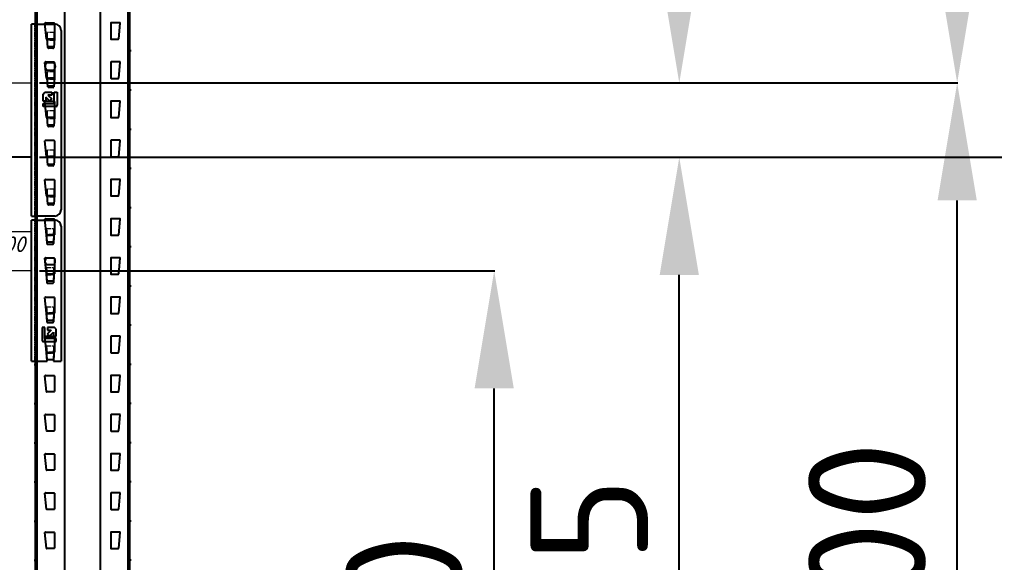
# Model space of a CAD drawing. Header units: millimetres. Extents: x 2140 to 223837, y 2113 to 170313.
# Drawn here: x 214580 to 215824, y 113092 to 113785 of the extents above; entities that cross this region are included whole.
import ezdxf

# ---------------------------------------------------------------- set-up
doc = ezdxf.new("R2010")
doc.units = ezdxf.units.MM
doc.linetypes.add('PHANTOM', pattern=[12.7, 6.35, -1.27, 1.27, -1.27, 1.27, -1.27])
doc.layers.add('0_ANNOT_Dimensions', color=7, linetype='Continuous')
doc.layers.add('2.Стойка', color=7, linetype='Continuous')
doc.layers.add('1.Балка', color=5, linetype='Continuous', lineweight=0)
doc.styles.get("Standard").update_dxf_attribs({"font": 'isocpeur.ttf'})
doc.styles.add('Курсив', font='isocpeui.ttf')
doc.dimstyles.new('150', dxfattribs={"dimtxt": 150, "dimasz": 150, "dimexe": 1, "dimexo": 10, "dimgap": 40, "dimtad": 1, "dimdec": 0, "dimzin": 0, "dimdsep": 46, "dimtxsty": 'Standard', "dimcen": 0.09, "dimadec": 0, "dimazin": 0, "dimtfac": 1, "dimtdec": 0, "dimtofl": 0, "dimtmove": 0, "dimatfit": 3, "dimfxl": 1, "dimtolj": 1, "dimtzin": 0, "dimarcsym": 0})
doc.dimstyles.new('150 (цвет)', dxfattribs={"dimtxt": 150, "dimasz": 150, "dimexe": 1, "dimexo": 10, "dimgap": -20, "dimtad": 1, "dimdec": 0, "dimzin": 0, "dimdsep": 46, "dimtxsty": 'Standard', "dimcen": 0.09, "dimadec": 0, "dimazin": 0, "dimtfac": 1, "dimtdec": 0, "dimtofl": 0, "dimtmove": 0, "dimatfit": 3, "dimfxl": 1, "dimtfill": 2, "dimtfillclr": 2, "dimtolj": 1, "dimtzin": 0, "dimarcsym": 0})
doc.dimstyles.new('Рзм блок', dxfattribs={"dimtxt": 40, "dimasz": 80, "dimexe": 0.18, "dimexo": 0, "dimgap": 5, "dimtad": 1, "dimtoh": 1, "dimdec": 0, "dimzin": 0, "dimdsep": 46, "dimtxsty": 'Курсив', "dimblk": 'NONE', "dimcen": 0.09, "dimse1": 1, "dimse2": 1, "dimsd1": 1, "dimsd2": 1, "dimadec": 0, "dimazin": 0, "dimtfac": 1, "dimtdec": 0, "dimtofl": 0, "dimtmove": 0, "dimatfit": 2, "dimldrblk": 'NONE', "dimfxl": 0.18, "dimtolj": 1, "dimtzin": 0, "dimarcsym": 0})

# ---------------------------------------------------------------- blocks, each defined once
blk = doc.blocks.new('*U494')
at = {"layer": '2.Стойка', "color": 0, "linetype": 'ByBlock'}
for p, q in [((-120, 0), (-120, 12200)), ((-118, 0), (-118, 12200)), ((-82.7, 0), (-82.7, 12200)), ((-37.3, 0), (-37.3, 12200)), ((-2, 0), (-2, 12200)), ((0, 0), (0, 12200)), ((-106.1, 4030.5), (-108, 4050.5)), ((-107.5, 4051), (-96.5, 4051)), ((-96, 4050.5), (-96, 4030.5)), ((-24, 4050.5), (-24, 4030.5)), ((-12.5, 4051), (-23.5, 4051)), ((-13.9, 4030.5), (-12, 4050.5)), ((-96.5, 4030), (-105.6, 4030)), ((-23.5, 4030), (-14.4, 4030)), ((-120, 4020.5), (-118, 4020.5)), ((0, 4020.5), (-2, 4020.5)), ((-122, 4015), (-118, 4015)), ((-120, 4009.5), (-118, 4009.5)), ((2, 4015), (-2, 4015)), ((0, 4009.5), (-2, 4009.5)), ((-106.1, 3980.5), (-108, 4000.5)), ((-107.5, 4001), (-96.5, 4001)), ((-96, 4000.5), (-96, 3980.5)), ((-24, 4000.5), (-24, 3980.5)), ((-12.5, 4001), (-23.5, 4001)), ((-13.9, 3980.5), (-12, 4000.5)), ((-96.5, 3980), (-105.6, 3980)), ((-23.5, 3980), (-14.4, 3980)), ((-120, 3970.5), (-118, 3970.5)), ((0, 3970.5), (-2, 3970.5)), ((-122, 3965), (-118, 3965)), ((-120, 3959.5), (-118, 3959.5)), ((2, 3965), (-2, 3965)), ((0, 3959.5), (-2, 3959.5)), ((-106.1, 3930.5), (-108, 3950.5)), ((-107.5, 3951), (-96.5, 3951)), ((-96, 3950.5), (-96, 3930.5)), ((-24, 3950.5), (-24, 3930.5)), ((-12.5, 3951), (-23.5, 3951)), ((-13.9, 3930.5), (-12, 3950.5)), ((-96.5, 3930), (-105.6, 3930)), ((-23.5, 3930), (-14.4, 3930)), ((-120, 3920.5), (-118, 3920.5)), ((0, 3920.5), (-2, 3920.5)), ((-122, 3915), (-118, 3915)), ((-120, 3909.5), (-118, 3909.5)), ((2, 3915), (-2, 3915)), ((0, 3909.5), (-2, 3909.5)), ((-106.1, 3880.5), (-108, 3900.5)), ((-107.5, 3901), (-96.5, 3901)), ((-96, 3900.5), (-96, 3880.5)), ((-24, 3900.5), (-24, 3880.5)), ((-12.5, 3901), (-23.5, 3901)), ((-13.9, 3880.5), (-12, 3900.5)), ((-96.5, 3880), (-105.6, 3880)), ((-23.5, 3880), (-14.4, 3880)), ((-120, 3870.5), (-118, 3870.5)), ((0, 3870.5), (-2, 3870.5)), ((-122, 3865), (-118, 3865)), ((-120, 3859.5), (-118, 3859.5)), ((2, 3865), (-2, 3865)), ((0, 3859.5), (-2, 3859.5)), ((-106.1, 3830.5), (-108, 3850.5)), ((-107.5, 3851), (-96.5, 3851)), ((-96, 3850.5), (-96, 3830.5)), ((-24, 3850.5), (-24, 3830.5)), ((-12.5, 3851), (-23.5, 3851)), ((-13.9, 3830.5), (-12, 3850.5)), ((-96.5, 3830), (-105.6, 3830)), ((-23.5, 3830), (-14.4, 3830)), ((-120, 3820.5), (-118, 3820.5)), ((0, 3820.5), (-2, 3820.5)), ((-122, 3815), (-118, 3815)), ((-120, 3809.5), (-118, 3809.5)), ((2, 3815), (-2, 3815)), ((0, 3809.5), (-2, 3809.5)), ((-106.1, 3780.5), (-108, 3800.5)), ((-107.5, 3801), (-96.5, 3801)), ((-96, 3800.5), (-96, 3780.5)), ((-24, 3800.5), (-24, 3780.5)), ((-12.5, 3801), (-23.5, 3801)), ((-13.9, 3780.5), (-12, 3800.5)), ((-96.5, 3780), (-105.6, 3780)), ((-23.5, 3780), (-14.4, 3780)), ((-120, 3770.5), (-118, 3770.5)), ((0, 3770.5), (-2, 3770.5)), ((-122, 3765), (-118, 3765)), ((-120, 3759.5), (-118, 3759.5)), ((2, 3765), (-2, 3765)), ((0, 3759.5), (-2, 3759.5)), ((-106.1, 3730.5), (-108, 3750.5)), ((-107.5, 3751), (-96.5, 3751)), ((-96, 3750.5), (-96, 3730.5)), ((-24, 3750.5), (-24, 3730.5)), ((-12.5, 3751), (-23.5, 3751)), ((-13.9, 3730.5), (-12, 3750.5)), ((-96.5, 3730), (-105.6, 3730)), ((-23.5, 3730), (-14.4, 3730)), ((-120, 3720.5), (-118, 3720.5)), ((0, 3720.5), (-2, 3720.5)), ((-122, 3715), (-118, 3715)), ((-120, 3709.5), (-118, 3709.5)), ((2, 3715), (-2, 3715)), ((0, 3709.5), (-2, 3709.5)), ((-106.1, 3680.5), (-108, 3700.5)), ((-107.5, 3701), (-96.5, 3701)), ((-96, 3700.5), (-96, 3680.5)), ((-24, 3700.5), (-24, 3680.5)), ((-12.5, 3701), (-23.5, 3701)), ((-13.9, 3680.5), (-12, 3700.5)), ((-120, 3670.5), (-118, 3670.5)), ((-96.5, 3680), (-105.6, 3680)), ((-23.5, 3680), (-14.4, 3680)), ((0, 3670.5), (-2, 3670.5)), ((-122, 3665), (-118, 3665)), ((-120, 3659.5), (-118, 3659.5)), ((2, 3665), (-2, 3665)), ((0, 3659.5), (-2, 3659.5)), ((-106.1, 3630.5), (-108, 3650.5)), ((-107.5, 3651), (-96.5, 3651)), ((-96, 3650.5), (-96, 3630.5)), ((-24, 3650.5), (-24, 3630.5)), ((-12.5, 3651), (-23.5, 3651)), ((-13.9, 3630.5), (-12, 3650.5)), ((-120, 3620.5), (-118, 3620.5)), ((-96.5, 3630), (-105.6, 3630)), ((-23.5, 3630), (-14.4, 3630)), ((0, 3620.5), (-2, 3620.5)), ((-122, 3615), (-118, 3615)), ((-120, 3609.5), (-118, 3609.5)), ((2, 3615), (-2, 3615)), ((0, 3609.5), (-2, 3609.5)), ((-106.1, 3580.5), (-108, 3600.5)), ((-107.5, 3601), (-96.5, 3601)), ((-96, 3600.5), (-96, 3580.5)), ((-24, 3600.5), (-24, 3580.5)), ((-12.5, 3601), (-23.5, 3601)), ((-13.9, 3580.5), (-12, 3600.5)), ((-120, 3570.5), (-118, 3570.5)), ((-96.5, 3580), (-105.6, 3580)), ((-23.5, 3580), (-14.4, 3580)), ((0, 3570.5), (-2, 3570.5)), ((-122, 3565), (-118, 3565)), ((-120, 3559.5), (-118, 3559.5)), ((2, 3565), (-2, 3565)), ((0, 3559.5), (-2, 3559.5)), ((-106.1, 3530.5), (-108, 3550.5)), ((-107.5, 3551), (-96.5, 3551)), ((-96, 3550.5), (-96, 3530.5)), ((-24, 3550.5), (-24, 3530.5)), ((-12.5, 3551), (-23.5, 3551)), ((-13.9, 3530.5), (-12, 3550.5)), ((-120, 3520.5), (-118, 3520.5)), ((-96.5, 3530), (-105.6, 3530)), ((-23.5, 3530), (-14.4, 3530)), ((0, 3520.5), (-2, 3520.5)), ((-122, 3515), (-118, 3515)), ((-120, 3509.5), (-118, 3509.5)), ((2, 3515), (-2, 3515)), ((0, 3509.5), (-2, 3509.5)), ((-106.1, 3480.5), (-108, 3500.5)), ((-107.5, 3501), (-96.5, 3501)), ((-96, 3500.5), (-96, 3480.5)), ((-24, 3500.5), (-24, 3480.5)), ((-12.5, 3501), (-23.5, 3501)), ((-13.9, 3480.5), (-12, 3500.5)), ((-120, 3470.5), (-118, 3470.5)), ((-96.5, 3480), (-105.6, 3480)), ((-23.5, 3480), (-14.4, 3480)), ((0, 3470.5), (-2, 3470.5)), ((-122, 3465), (-118, 3465)), ((-120, 3459.5), (-118, 3459.5)), ((2, 3465), (-2, 3465)), ((0, 3459.5), (-2, 3459.5)), ((-106.1, 3430.5), (-108, 3450.5)), ((-107.5, 3451), (-96.5, 3451)), ((-96, 3450.5), (-96, 3430.5)), ((-24, 3450.5), (-24, 3430.5)), ((-12.5, 3451), (-23.5, 3451)), ((-13.9, 3430.5), (-12, 3450.5)), ((-120, 3420.5), (-118, 3420.5)), ((-96.5, 3430), (-105.6, 3430)), ((-23.5, 3430), (-14.4, 3430)), ((0, 3420.5), (-2, 3420.5)), ((-122, 3415), (-118, 3415)), ((-120, 3409.5), (-118, 3409.5)), ((2, 3415), (-2, 3415)), ((0, 3409.5), (-2, 3409.5)), ((-106.1, 3380.5), (-108, 3400.5)), ((-107.5, 3401), (-96.5, 3401)), ((-96, 3400.5), (-96, 3380.5)), ((-24, 3400.5), (-24, 3380.5)), ((-12.5, 3401), (-23.5, 3401)), ((-13.9, 3380.5), (-12, 3400.5)), ((-120, 3370.5), (-118, 3370.5)), ((-96.5, 3380), (-105.6, 3380)), ((-23.5, 3380), (-14.4, 3380)), ((0, 3370.5), (-2, 3370.5)), ((-122, 3365), (-118, 3365)), ((2, 3365), (-2, 3365))]:
    blk.add_line(p, q, dxfattribs=at)
for centre, start, end in [((-107.5, 4050.5), 90, 185.4403), ((-96.5, 4050.5), 0, 90), ((-23.5, 4050.5), 90, 180), ((-12.5, 4050.5), 354.5597, 90), ((-105.6, 4030.5), 185.4403, 270), ((-96.5, 4030.5), 270, 0), ((-23.5, 4030.5), 180, 270), ((-14.4, 4030.5), 270, 354.5597), ((-107.5, 4000.5), 90, 185.4403), ((-96.5, 4000.5), 0, 90), ((-23.5, 4000.5), 90, 180), ((-12.5, 4000.5), 354.5597, 90), ((-105.6, 3980.5), 185.4403, 270), ((-96.5, 3980.5), 270, 0), ((-23.5, 3980.5), 180, 270), ((-14.4, 3980.5), 270, 354.5597), ((-107.5, 3950.5), 90, 185.4403), ((-96.5, 3950.5), 0, 90), ((-23.5, 3950.5), 90, 180), ((-12.5, 3950.5), 354.5597, 90), ((-105.6, 3930.5), 185.4403, 270), ((-96.5, 3930.5), 270, 0), ((-23.5, 3930.5), 180, 270), ((-14.4, 3930.5), 270, 354.5597), ((-107.5, 3900.5), 90, 185.4403), ((-96.5, 3900.5), 0, 90), ((-23.5, 3900.5), 90, 180), ((-12.5, 3900.5), 354.5597, 90), ((-105.6, 3880.5), 185.4403, 270), ((-96.5, 3880.5), 270, 0), ((-23.5, 3880.5), 180, 270), ((-14.4, 3880.5), 270, 354.5597), ((-107.5, 3850.5), 90, 185.4403), ((-96.5, 3850.5), 0, 90), ((-23.5, 3850.5), 90, 180), ((-12.5, 3850.5), 354.5597, 90), ((-105.6, 3830.5), 185.4403, 270), ((-96.5, 3830.5), 270, 0), ((-23.5, 3830.5), 180, 270), ((-14.4, 3830.5), 270, 354.5597), ((-107.5, 3800.5), 90, 185.4403), ((-96.5, 3800.5), 0, 90), ((-23.5, 3800.5), 90, 180), ((-12.5, 3800.5), 354.5597, 90), ((-105.6, 3780.5), 185.4403, 270), ((-96.5, 3780.5), 270, 0), ((-23.5, 3780.5), 180, 270), ((-14.4, 3780.5), 270, 354.5597), ((-107.5, 3750.5), 90, 185.4403), ((-96.5, 3750.5), 0, 90), ((-23.5, 3750.5), 90, 180), ((-12.5, 3750.5), 354.5597, 90), ((-105.6, 3730.5), 185.4403, 270), ((-96.5, 3730.5), 270, 0), ((-23.5, 3730.5), 180, 270), ((-14.4, 3730.5), 270, 354.5597), ((-107.5, 3700.5), 90, 185.4403), ((-96.5, 3700.5), 0, 90), ((-23.5, 3700.5), 90, 180), ((-12.5, 3700.5), 354.5597, 90), ((-105.6, 3680.5), 185.4403, 270), ((-96.5, 3680.5), 270, 0), ((-23.5, 3680.5), 180, 270), ((-14.4, 3680.5), 270, 354.5597), ((-107.5, 3650.5), 90, 185.4403), ((-96.5, 3650.5), 0, 90), ((-23.5, 3650.5), 90, 180), ((-12.5, 3650.5), 354.5597, 90), ((-105.6, 3630.5), 185.4403, 270), ((-96.5, 3630.5), 270, 0), ((-23.5, 3630.5), 180, 270), ((-14.4, 3630.5), 270, 354.5597), ((-107.5, 3600.5), 90, 185.4403), ((-96.5, 3600.5), 0, 90), ((-23.5, 3600.5), 90, 180), ((-12.5, 3600.5), 354.5597, 90), ((-105.6, 3580.5), 185.4403, 270), ((-96.5, 3580.5), 270, 0), ((-23.5, 3580.5), 180, 270), ((-14.4, 3580.5), 270, 354.5597), ((-107.5, 3550.5), 90, 185.4403), ((-96.5, 3550.5), 0, 90), ((-23.5, 3550.5), 90, 180), ((-12.5, 3550.5), 354.5597, 90), ((-105.6, 3530.5), 185.4403, 270), ((-96.5, 3530.5), 270, 0), ((-23.5, 3530.5), 180, 270), ((-14.4, 3530.5), 270, 354.5597), ((-107.5, 3500.5), 90, 185.4403), ((-96.5, 3500.5), 0, 90), ((-23.5, 3500.5), 90, 180), ((-12.5, 3500.5), 354.5597, 90), ((-105.6, 3480.5), 185.4403, 270), ((-96.5, 3480.5), 270, 0), ((-23.5, 3480.5), 180, 270), ((-14.4, 3480.5), 270, 354.5597), ((-107.5, 3450.5), 90, 185.4403), ((-96.5, 3450.5), 0, 90), ((-23.5, 3450.5), 90, 180), ((-12.5, 3450.5), 354.5597, 90), ((-105.6, 3430.5), 185.4403, 270), ((-96.5, 3430.5), 270, 0), ((-23.5, 3430.5), 180, 270), ((-14.4, 3430.5), 270, 354.5597), ((-107.5, 3400.5), 90, 185.4403), ((-96.5, 3400.5), 0, 90), ((-23.5, 3400.5), 90, 180), ((-12.5, 3400.5), 354.5597, 90), ((-105.6, 3380.5), 185.4403, 270), ((-96.5, 3380.5), 270, 0), ((-23.5, 3380.5), 180, 270), ((-14.4, 3380.5), 270, 354.5597)]:
    blk.add_arc(centre, 0.5, start, end, dxfattribs=at)
blk = doc.blocks.new('*D774')
at = {"layer": 'Defpoints', "color": 0, "linetype": 'ByBlock', "transparency": 16777216}
for p in [(5, 19.3), (2705, 19.3), (2705, -11.8)]:
    blk.add_point(p, dxfattribs=at)
at = {"layer": 'Defpoints', "color": 0, "linetype": 'ByBlock', "transparency": 16777216, "insert": (2669.4, 3.4), "char_height": 20, "attachment_point": 5, "style": 'Курсив'}
blk.add_mtext('\\A1;2700', dxfattribs=at)
blk = doc.blocks.new('_None')
blk = doc.blocks.new('*U1726')
at = {"layer": '1.Балка', "color": 0, "linetype": 'Continuous', "lineweight": 25}
for p, q in [((2705, -210.7), (2705, 34.3)), ((2712.5, 34.3), (2705, 34.3)), ((2712.5, 34.3), (2734.5, 34.3)), ((2742.5, 26.3), (2742.5, -202.7)), ((2724.6, 15.8), (2724.6, 23.6)), ((2725.6, 4.4), (2724.6, 15.8)), ((2734.2, 15.8), (2733.2, 4.4)), ((2734.2, 15.8), (2734.2, 23.6)), ((2732.4, 5.3), (2726.4, 5.3)), ((2732.2, 3.5), (2726.6, 3.5)), ((2724.9, -14.7), (2732.5, -14.7)), ((2732.5, -24.7), (2724.9, -24.7)), ((2724.6, -34.2), (2724.6, -26.4)), ((2725.6, -45.6), (2724.6, -34.2)), ((2734.2, -34.2), (2733.2, -45.6)), ((2734.2, -34.2), (2734.2, -26.4)), ((2732.4, -44.7), (2726.4, -44.7)), ((2732.2, -46.5), (2726.6, -46.5)), ((2719.5, -54.9), (2721.8, -52.7)), ((2719.5, -63.9), (2719.5, -54.9)), ((2721.8, -52.7), (2730.8, -52.7)), ((2728, -64), (2723, -59)), ((2723, -59), (2723, -63.9)), ((2725.8, -56.2), (2730.9, -61.2)), ((2730.8, -56.2), (2725.8, -56.2)), ((2730.9, -61.2), (2728, -64)), ((2730.8, -52.7), (2730.8, -56.2)), ((2733.8, -66.9), (2733.8, -52.7)), ((2733.8, -52.7), (2737.5, -52.7)), ((2737.5, -52.7), (2737.5, -69.2)), ((2723, -63.9), (2719.5, -63.9)), ((2719.5, -70.7), (2719.5, -66.9)), ((2719.5, -66.9), (2733.8, -66.9)), ((2736, -70.7), (2719.5, -70.7)), ((2724.6, -84.2), (2724.6, -76.4)), ((2725.6, -95.6), (2724.6, -84.2)), ((2734.2, -84.2), (2733.2, -95.6)), ((2734.2, -84.2), (2734.2, -76.4)), ((2732.4, -94.7), (2726.4, -94.7)), ((2732.2, -96.5), (2726.6, -96.5)), ((2705, -135.7), (5, -135.7)), ((2724.6, -134.2), (2724.6, -126.4)), ((2725.6, -145.6), (2724.6, -134.2)), ((2734.2, -134.2), (2733.2, -145.6)), ((2734.2, -134.2), (2734.2, -126.4)), ((2732.4, -144.7), (2726.4, -144.7)), ((2732.2, -146.5), (2726.6, -146.5)), ((2724.6, -184.2), (2724.6, -176.4)), ((2725.6, -195.6), (2724.6, -184.2)), ((2734.2, -184.2), (2733.2, -195.6)), ((2734.2, -184.2), (2734.2, -176.4)), ((2732.4, -194.7), (2726.4, -194.7)), ((2732.2, -196.5), (2726.6, -196.5)), ((2705, -210.7), (2712.5, -210.7)), ((2734.5, -210.7), (2712.5, -210.7))]:
    blk.add_line(p, q, dxfattribs=at)
at = {"layer": '1.Балка', "color": 0, "linetype": 'PHANTOM', "lineweight": 18}
for p, q in [((2709, -210.7), (2709, 34.3)), ((2734.2, 23.6), (2724.6, 23.6)), ((2734.2, 15.7), (2724.6, 15.7)), ((2734.1, 14.7), (2724.7, 14.7)), ((2734, 13.5), (2724.8, 13.5)), ((2734.2, -26.4), (2724.6, -26.4)), ((2734.2, -34.3), (2724.6, -34.3)), ((2734.1, -35.3), (2724.7, -35.3)), ((2734, -36.5), (2724.8, -36.5)), ((2734.2, -76.4), (2724.6, -76.4)), ((2734.2, -84.3), (2724.6, -84.3)), ((2734.1, -85.3), (2724.7, -85.3)), ((2734, -86.5), (2724.8, -86.5)), ((2734.2, -126.4), (2724.6, -126.4)), ((2734.2, -134.3), (2724.6, -134.3)), ((2734.1, -135.3), (2724.7, -135.3)), ((2734, -136.5), (2724.8, -136.5)), ((2734.2, -176.4), (2724.6, -176.4)), ((2734.2, -184.3), (2724.6, -184.3)), ((2734.1, -185.3), (2724.7, -185.3)), ((2734, -186.5), (2724.8, -186.5))]:
    blk.add_line(p, q, dxfattribs=at)
at = {"layer": '1.Балка', "color": 0}
blk.add_line((5, -40.7), (2705, -40.7), dxfattribs=at)
at = {"layer": '1.Балка', "color": 0, "linetype": 'Continuous', "lineweight": 25}
for centre, radius, start, end in [((2734.5, 26.3), 8, 0.0004, 89.9997), ((2726.4, 6.3), 0.99, 185.9117, 270.8038), ((2726.6, 4.5), 1.03, 183.6643, 268.5085), ((2726.6, 4.5), 1, 185.0015, 269.9986), ((2732.2, 4.5), 1.03, 271.4915, 356.3357), ((2732.2, 4.5), 1, 269.9955, 355.0045), ((2732.4, 6.3), 0.99, 269.1962, 354.0883), ((2728.2, -19.7), 6, 123.5568, 236.4432), ((2729.2, -19.7), 6, 303.5568, 56.4432), ((2726.4, -43.7), 0.99, 185.9116, 270.8034), ((2726.6, -45.5), 1.03, 183.6646, 268.5085), ((2726.6, -45.5), 1, 185.0015, 269.9986), ((2732.2, -45.5), 1.03, 271.4915, 356.3354), ((2732.2, -45.5), 1, 269.9955, 355.0045), ((2732.4, -43.7), 0.99, 269.1966, 354.0884), ((2736, -69.2), 1.5, 270, 359.9996), ((2726.4, -93.7), 0.99, 185.9118, 270.8034), ((2726.6, -95.5), 1.03, 183.6645, 268.5084), ((2726.6, -95.5), 1, 185.0015, 269.9986), ((2732.2, -95.5), 1.03, 271.4916, 356.3355), ((2732.2, -95.5), 1, 269.9955, 355.0044), ((2732.4, -93.7), 0.99, 269.1966, 354.0882), ((2726.4, -143.7), 0.99, 185.9119, 270.8034), ((2726.6, -145.5), 1.03, 183.6645, 268.5083), ((2726.6, -145.5), 1, 185.0015, 269.9986), ((2732.2, -145.5), 1.03, 271.4917, 356.3355), ((2732.2, -145.5), 1, 269.9955, 355.0045), ((2732.4, -143.7), 0.99, 269.1966, 354.0881), ((2726.4, -193.7), 0.99, 185.9116, 270.8034), ((2726.6, -195.5), 1.03, 183.6643, 268.5085), ((2726.6, -195.5), 1, 185.0015, 269.9986), ((2732.2, -195.5), 1.03, 271.4915, 356.3357), ((2732.2, -195.5), 1, 269.9955, 355.0045), ((2732.4, -193.7), 0.99, 269.1966, 354.0884), ((2734.5, -202.7), 8, 270.0003, 359.9996)]:
    blk.add_arc(centre, radius, start, end, dxfattribs=at)
blk = doc.blocks.new('*D1225')
at = {"layer": '0_ANNOT_Dimensions', "color": 0, "lineweight": -2, "transparency": 16777216}
for p, q in [((214606, 113608.8), (215422.8, 113608.8)), ((215421.8, 112553.8), (215421.8, 113458.8)), ((214606, 112403.8), (215422.8, 112403.8))]:
    blk.add_line(p, q, dxfattribs=at)
at = {"layer": '0_ANNOT_Dimensions', "color": 0, "transparency": 16777216}
for points in [[(215396.8, 113458.8), (215446.8, 113458.8), (215421.8, 113608.8)], [(215396.8, 112553.8), (215446.8, 112553.8), (215421.8, 112403.8)]]:
    blk.add_solid(points, dxfattribs=at)
at = {"layer": 'Defpoints', "color": 0, "transparency": 16777216}
for p in [(214596, 113608.8), (215421.8, 113608.8), (214596, 112403.8)]:
    blk.add_point(p, dxfattribs=at)
at = {"layer": '0_ANNOT_Dimensions', "color": 0, "transparency": 16777216, "insert": (215306.8, 113006.3), "char_height": 150, "attachment_point": 5, "rotation": 90}
blk.add_mtext('\\A1;1205', dxfattribs=at)
blk = doc.blocks.new('*D1226')
at = {"layer": '0_ANNOT_Dimensions', "color": 0, "lineweight": -2, "transparency": 16777216}
for p, q in [((214606, 113703.8), (215777.2, 113703.8)), ((215776.2, 112553.8), (215776.2, 113553.8)), ((214606, 112403.8), (215777.2, 112403.8))]:
    blk.add_line(p, q, dxfattribs=at)
at = {"layer": '0_ANNOT_Dimensions', "color": 0, "transparency": 16777216}
for points in [[(215751.2, 113553.8), (215801.2, 113553.8), (215776.2, 113703.8)], [(215751.2, 112553.8), (215801.2, 112553.8), (215776.2, 112403.8)]]:
    blk.add_solid(points, dxfattribs=at)
at = {"layer": 'Defpoints', "color": 0, "transparency": 16777216}
for p in [(214596, 113703.8), (215776.2, 113703.8), (214596, 112403.8)]:
    blk.add_point(p, dxfattribs=at)
at = {"layer": '0_ANNOT_Dimensions', "color": 0, "transparency": 16777216, "insert": (215661.2, 113053.8), "char_height": 150, "attachment_point": 5, "rotation": 90}
blk.add_mtext('\\A1;1300', dxfattribs=at)
blk = doc.blocks.new('*D1227')
at = {"layer": '0_ANNOT_Dimensions', "color": 0, "lineweight": -2, "transparency": 16777216}
for p, q in [((214606, 114958.8), (215422.8, 114958.8)), ((215421.8, 113853.8), (215421.8, 114808.8)), ((214606, 113703.8), (215422.8, 113703.8))]:
    blk.add_line(p, q, dxfattribs=at)
at = {"layer": '0_ANNOT_Dimensions', "color": 0, "transparency": 16777216}
for points in [[(215396.8, 114808.8), (215446.8, 114808.8), (215421.8, 114958.8)], [(215396.8, 113853.8), (215446.8, 113853.8), (215421.8, 113703.8)]]:
    blk.add_solid(points, dxfattribs=at)
at = {"layer": 'Defpoints', "color": 0, "transparency": 16777216}
for p in [(214596, 114958.8), (215421.8, 114958.8), (214596, 113703.8)]:
    blk.add_point(p, dxfattribs=at)
at = {"layer": '0_ANNOT_Dimensions', "color": 0, "transparency": 16777216, "insert": (215306.8, 114331.3), "char_height": 150, "attachment_point": 5, "rotation": 90}
blk.add_mtext('\\A1;1255', dxfattribs=at)
blk = doc.blocks.new('*D1228')
at = {"layer": '0_ANNOT_Dimensions', "color": 0, "lineweight": -2, "transparency": 16777216}
for p, q in [((214606, 115053.8), (215777.2, 115053.8)), ((215776.2, 113853.8), (215776.2, 114903.8)), ((214606, 113703.8), (215777.2, 113703.8))]:
    blk.add_line(p, q, dxfattribs=at)
at = {"layer": '0_ANNOT_Dimensions', "color": 0, "transparency": 16777216}
for points in [[(215751.2, 114903.8), (215801.2, 114903.8), (215776.2, 115053.8)], [(215751.2, 113853.8), (215801.2, 113853.8), (215776.2, 113703.8)]]:
    blk.add_solid(points, dxfattribs=at)
at = {"layer": 'Defpoints', "color": 0, "transparency": 16777216}
for p in [(214596, 115053.8), (215776.2, 115053.8), (214596, 113703.8)]:
    blk.add_point(p, dxfattribs=at)
at = {"layer": '0_ANNOT_Dimensions', "color": 0, "transparency": 16777216, "insert": (215661.2, 114378.8), "char_height": 150, "attachment_point": 5, "rotation": 90}
blk.add_mtext('\\A1;1350', dxfattribs=at)
blk = doc.blocks.new('*D1217')
at = {"layer": '0_ANNOT_Dimensions', "color": 0, "lineweight": -2, "transparency": 16777216}
for p, q in [((214606, 113463.8), (215186.8, 113463.8)), ((215185.8, 112553.8), (215185.8, 113313.8)), ((214606, 112403.8), (215186.8, 112403.8))]:
    blk.add_line(p, q, dxfattribs=at)
at = {"layer": '0_ANNOT_Dimensions', "color": 0, "transparency": 16777216}
for points in [[(215160.8, 113313.8), (215210.8, 113313.8), (215185.8, 113463.8)], [(215160.8, 112553.8), (215210.8, 112553.8), (215185.8, 112403.8)]]:
    blk.add_solid(points, dxfattribs=at)
at = {"layer": 'Defpoints', "color": 0, "transparency": 16777216}
for p in [(214596, 113463.8), (215185.8, 113463.8), (214596, 112403.8)]:
    blk.add_point(p, dxfattribs=at)
at = {"layer": '0_ANNOT_Dimensions', "color": 0, "transparency": 16777216, "insert": (215070.8, 112933.8), "char_height": 150, "attachment_point": 5, "rotation": 90}
blk.add_mtext('\\A1;1060', dxfattribs=at)
blk = doc.blocks.new('*D1219')
at = {"layer": '0_ANNOT_Dimensions', "color": 0, "lineweight": -2, "transparency": 16777216}
for p, q in [((214606, 113608.8), (216443.2, 113608.8)), ((216442.2, 109872.5), (216442.2, 113458.8)), ((216422.2, 111880.6), (216232.2, 111880.6)), ((216232.2, 111880.6), (216232.2, 111450.6)), ((216422.2, 111450.6), (216422.2, 111880.6)), ((216232.2, 111450.6), (216422.2, 111450.6)), ((215056.9, 109722.5), (216443.2, 109722.5))]:
    blk.add_line(p, q, dxfattribs=at)
at = {"layer": '0_ANNOT_Dimensions', "color": 0, "transparency": 16777216}
for points in [[(216417.2, 113458.8), (216467.2, 113458.8), (216442.2, 113608.8)], [(216417.2, 109872.5), (216467.2, 109872.5), (216442.2, 109722.5)]]:
    blk.add_solid(points, dxfattribs=at)
at = {"layer": 'Defpoints', "color": 0, "transparency": 16777216}
for p in [(214596, 113608.8), (216442.2, 113608.8), (215046.9, 109722.5)]:
    blk.add_point(p, dxfattribs=at)
at = {"layer": '0_ANNOT_Dimensions', "color": 0, "transparency": 16777216, "insert": (216327.2, 111665.6), "char_height": 150, "attachment_point": 5, "rotation": 90, "bg_fill": 1, "box_fill_scale": 1.1, "bg_fill_color": 2, "bg_fill_transparency": 0}
blk.add_mtext('\\A1;3886', dxfattribs=at)
blk = doc.blocks.new('*D1220')
at = {"layer": '0_ANNOT_Dimensions', "color": 0, "lineweight": -2, "transparency": 16777216}
for p, q in [((214606, 115053.8), (216771.7, 115053.8)), ((216770.7, 109872.5), (216770.7, 114903.8)), ((215056.9, 109722.5), (216771.7, 109722.5))]:
    blk.add_line(p, q, dxfattribs=at)
at = {"layer": '0_ANNOT_Dimensions', "color": 0, "transparency": 16777216}
for points in [[(216745.7, 114903.8), (216795.7, 114903.8), (216770.7, 115053.8)], [(216745.7, 109872.5), (216795.7, 109872.5), (216770.7, 109722.5)]]:
    blk.add_solid(points, dxfattribs=at)
at = {"layer": 'Defpoints', "color": 0, "transparency": 16777216}
for p in [(214596, 115053.8), (216770.7, 115053.8), (215046.9, 109722.5)]:
    blk.add_point(p, dxfattribs=at)
at = {"layer": '0_ANNOT_Dimensions', "color": 0, "transparency": 16777216, "insert": (216655.7, 112388.1), "char_height": 150, "attachment_point": 5, "rotation": 90}
blk.add_mtext('\\A1;5331', dxfattribs=at)
blk = doc.blocks.new('*D1221')
at = {"layer": '0_ANNOT_Dimensions', "color": 0, "lineweight": -2, "transparency": 16777216}
for p, q in [((215024.4, 116403.8), (217085.9, 116403.8)), ((217084.9, 109872.5), (217084.9, 116253.8)), ((215234.1, 109722.5), (217085.9, 109722.5))]:
    blk.add_line(p, q, dxfattribs=at)
at = {"layer": '0_ANNOT_Dimensions', "color": 0, "transparency": 16777216}
for points in [[(217059.9, 116253.8), (217109.9, 116253.8), (217084.9, 116403.8)], [(217059.9, 109872.5), (217109.9, 109872.5), (217084.9, 109722.5)]]:
    blk.add_solid(points, dxfattribs=at)
at = {"layer": 'Defpoints', "color": 0, "transparency": 16777216}
for p in [(215014.4, 116403.8), (217084.9, 116403.8), (215224.1, 109722.5)]:
    blk.add_point(p, dxfattribs=at)
at = {"layer": '0_ANNOT_Dimensions', "color": 0, "transparency": 16777216, "insert": (216969.9, 113063.1), "char_height": 150, "attachment_point": 5, "rotation": 90}
blk.add_mtext('\\A1;6681', dxfattribs=at)
blk = doc.blocks.new('*D1222')
at = {"layer": '0_ANNOT_Dimensions', "color": 0, "lineweight": -2, "transparency": 16777216}
for p, q in [((214606, 117608.8), (217421.5, 117608.8)), ((217420.5, 109872.5), (217420.5, 117458.8)), ((217400.5, 113880.6), (217210.5, 113880.6)), ((217210.5, 113880.6), (217210.5, 113450.6)), ((217400.5, 113450.6), (217400.5, 113880.6)), ((217210.5, 113450.6), (217400.5, 113450.6)), ((215234.1, 109722.5), (217421.5, 109722.5))]:
    blk.add_line(p, q, dxfattribs=at)
at = {"layer": '0_ANNOT_Dimensions', "color": 0, "transparency": 16777216}
for points in [[(217395.5, 117458.8), (217445.5, 117458.8), (217420.5, 117608.8)], [(217395.5, 109872.5), (217445.5, 109872.5), (217420.5, 109722.5)]]:
    blk.add_solid(points, dxfattribs=at)
at = {"layer": 'Defpoints', "color": 0, "transparency": 16777216}
for p in [(214596, 117608.8), (217420.5, 117608.8), (215224.1, 109722.5)]:
    blk.add_point(p, dxfattribs=at)
at = {"layer": '0_ANNOT_Dimensions', "color": 0, "transparency": 16777216, "insert": (217305.5, 113665.6), "char_height": 150, "attachment_point": 5, "rotation": 90, "bg_fill": 1, "box_fill_scale": 1.1, "bg_fill_color": 2, "bg_fill_transparency": 0}
blk.add_mtext('\\A1;7886', dxfattribs=at)
blk = doc.blocks.new('*D1622')
at = {"layer": '0_ANNOT_Dimensions', "color": 0, "lineweight": -2, "transparency": 16777216}
for p, q in [((214606, 118853.8), (217762.8, 118853.8)), ((217761.8, 109872.5), (217761.8, 118703.8)), ((214744, 109722.5), (217762.8, 109722.5))]:
    blk.add_line(p, q, dxfattribs=at)
at = {"layer": '0_ANNOT_Dimensions', "color": 0, "transparency": 16777216}
for points in [[(217736.8, 118703.8), (217786.8, 118703.8), (217761.8, 118853.8)], [(217736.8, 109872.5), (217786.8, 109872.5), (217761.8, 109722.5)]]:
    blk.add_solid(points, dxfattribs=at)
at = {"layer": 'Defpoints', "color": 0, "transparency": 16777216}
for p in [(214596, 118853.8), (217761.8, 118853.8), (214734, 109722.5)]:
    blk.add_point(p, dxfattribs=at)
at = {"layer": '0_ANNOT_Dimensions', "color": 0, "transparency": 16777216, "insert": (217646.8, 114288.1), "char_height": 150, "attachment_point": 5, "rotation": 90}
blk.add_mtext('\\A1;9131', dxfattribs=at)
blk = doc.blocks.new('*D1634')
at = {"layer": '0_ANNOT_Dimensions', "color": 0, "lineweight": -2, "transparency": 16777216}
for p, q in [((214606, 120003.8), (218097.6, 120003.8)), ((218096.6, 109872.5), (218096.6, 119853.8)), ((214744, 109722.5), (218097.6, 109722.5))]:
    blk.add_line(p, q, dxfattribs=at)
at = {"layer": '0_ANNOT_Dimensions', "color": 0, "transparency": 16777216}
for points in [[(218071.6, 119853.8), (218121.6, 119853.8), (218096.6, 120003.8)], [(218071.6, 109872.5), (218121.6, 109872.5), (218096.6, 109722.5)]]:
    blk.add_solid(points, dxfattribs=at)
at = {"layer": 'Defpoints', "color": 0, "transparency": 16777216}
for p in [(214596, 120003.8), (218096.6, 120003.8), (214734, 109722.5)]:
    blk.add_point(p, dxfattribs=at)
at = {"layer": '0_ANNOT_Dimensions', "color": 0, "transparency": 16777216, "insert": (217981.6, 114863.1), "char_height": 150, "attachment_point": 5, "rotation": 90}
blk.add_mtext('\\A1;10281', dxfattribs=at)
blk = doc.blocks.new('*U771')
at = {"layer": '1.Балка', "color": 0, "linetype": 'Continuous', "lineweight": 25}
for p, q in [((2705, -145.7), (2705, 34.3)), ((2713, 34.3), (2705, 34.3)), ((2713, 34.3), (2734.5, 34.3)), ((2742.5, 26.3), (2742.5, -145.7)), ((2723.6, 23.6), (2723.6, 22.6)), ((2724.6, 4.2), (2723.6, 22.6)), ((2724.7, 4.2), (2724, 16.1)), ((2724.6, 7.2), (2724.1, 14.5)), ((2733.4, 16.1), (2732.7, 4.2)), ((2733.8, 22.6), (2732.8, 4.2)), ((2733.3, 14.5), (2732.8, 7.2)), ((2733.8, 23.6), (2733.8, 22.6)), ((2725.3, 6.5), (2732.1, 6.5)), ((2725.4, 3.5), (2732, 3.5)), ((2724.1, -13.8), (2732.9, -13.8)), ((2732.9, -23), (2724.1, -23)), ((2723.6, -26.4), (2723.6, -27.4)), ((2724.6, -45.8), (2723.6, -27.4)), ((2724.7, -45.8), (2724, -33.9)), ((2724.6, -42.8), (2724.1, -35.5)), ((2733.4, -33.9), (2732.7, -45.8)), ((2733.8, -27.4), (2732.8, -45.8)), ((2733.3, -35.5), (2732.8, -42.8)), ((2733.8, -26.4), (2733.8, -27.4)), ((2725.3, -43.5), (2732.1, -43.5)), ((2725.4, -46.5), (2732, -46.5)), ((2723.6, -76.4), (2723.6, -77.4)), ((2724.6, -95.8), (2723.6, -77.4)), ((2724.7, -95.8), (2724, -83.9)), ((2724.6, -92.8), (2724.1, -85.5)), ((2733.4, -83.9), (2732.7, -95.8)), ((2733.8, -77.4), (2732.8, -95.8)), ((2733.3, -85.5), (2732.8, -92.8)), ((2733.8, -76.4), (2733.8, -77.4)), ((2725.3, -93.5), (2732.1, -93.5)), ((2725.4, -96.5), (2732, -96.5)), ((2722, -102.7), (2718.2, -102.7)), ((2718.2, -102.7), (2718.2, -119.2)), ((2722, -116.9), (2722, -102.7)), ((2729.9, -106.2), (2724.8, -111.2)), ((2724.8, -111.2), (2727.7, -114)), ((2734, -102.7), (2725, -102.7)), ((2725, -102.7), (2725, -106.2)), ((2725, -106.2), (2729.9, -106.2)), ((2727.7, -114), (2732.7, -109)), ((2732.7, -109), (2732.7, -113.9)), ((2736.2, -104.9), (2734, -102.7)), ((2736.2, -113.9), (2736.2, -104.9)), ((2719.7, -120.7), (2736.2, -120.7)), ((2736.2, -116.9), (2722, -116.9)), ((2732.7, -113.9), (2736.2, -113.9)), ((2736.2, -120.7), (2736.2, -116.9)), ((2723.6, -126.4), (2723.6, -127.4)), ((2724.6, -145.7), (2723.6, -127.4)), ((2724.7, -145.7), (2724, -133.9)), ((2724.6, -142.8), (2724.1, -135.5)), ((2733.4, -133.9), (2732.7, -145.7)), ((2733.8, -127.4), (2732.8, -145.7)), ((2733.3, -135.5), (2732.8, -142.8)), ((2733.8, -126.4), (2733.8, -127.4)), ((2705, -145.7), (2713, -145.7)), ((2713, -145.7), (2724.6, -145.7)), ((2724.7, -145.7), (2724.6, -145.7)), ((2725.3, -143.5), (2732.1, -143.5)), ((2732.8, -145.7), (2732.7, -145.7)), ((2732.8, -145.7), (2742.5, -145.7))]:
    blk.add_line(p, q, dxfattribs=at)
at = {"layer": '1.Балка', "color": 0, "linetype": 'PHANTOM', "lineweight": 18}
for p, q in [((2709, -145.7), (2709, 34.3)), ((2723.6, 23.6), (2733.8, 23.6)), ((2733.4, 15.7), (2724, 15.7)), ((2724.1, 14.5), (2733.3, 14.5)), ((2724.6, 4.2), (2724.7, 4.2)), ((2732.7, 4.2), (2732.8, 4.2)), ((2723.6, -26.4), (2733.8, -26.4)), ((2733.4, -34.3), (2724, -34.3)), ((2724.1, -35.5), (2733.3, -35.5)), ((2724.6, -45.8), (2724.7, -45.8)), ((2732.7, -45.8), (2732.8, -45.8)), ((2723.6, -76.4), (2733.8, -76.4)), ((2733.4, -84.3), (2724, -84.3)), ((2724.1, -85.5), (2733.3, -85.5)), ((2724.6, -95.8), (2724.7, -95.8)), ((2732.7, -95.8), (2732.8, -95.8)), ((2723.6, -126.4), (2733.8, -126.4)), ((2733.4, -134.3), (2724, -134.3)), ((2724.1, -135.5), (2733.3, -135.5))]:
    blk.add_line(p, q, dxfattribs=at)
at = {"layer": '1.Балка', "color": 0, "linetype": 'ByBlock'}
for p, q in [((2705, 19.3), (5, 19.3)), ((2705, -30.7), (5, -30.7))]:
    blk.add_line(p, q, dxfattribs=at)
at = {"layer": '1.Балка', "color": 0, "linetype": 'Continuous', "lineweight": 25}
for centre, radius, start, end in [((2734.5, 26.3), 8, 0, 90), ((2728, -18.4), 6, 129.9445, 230.0555), ((2729, -18.4), 6, 309.9445, 50.0555), ((2719.7, -119.2), 1.5, 180, 270)]:
    blk.add_arc(centre, radius, start, end, dxfattribs=at)
for centre, major_axis, ratio, start_param, end_param in [((2723.7, 23.6), (-0.49, 9), 0.014521, 1.677936, 2.551772), ((2723.7, 23.6), (-0.49, 9), 0.014521, 2.551772, 2.634767), ((2724.1, 14), (-0.11, 2), 0.014521, 4.973399, 5.77636), ((2733.3, 14), (0.11, 2), 0.014521, 0.506825, 1.309786), ((2733.7, 23.6), (0.49, 9), 0.014521, 3.731413, 4.605249), ((2733.7, 23.6), (0.49, 9), 0.014521, 3.648418, 3.731413), ((2725.3, 7.2), (0.539, -0.524), 0.996104, 3.968676, 5.485178), ((2725.4, 4.2), (-0.75, 0), 0.999894, 0.054294, 1.570796), ((2725.4, 4.2), (-0.75, 0), 0.999894, 0.054294, 1.570796), ((2732, 4.2), (-0.75, 0), 0.999894, 1.570796, 3.087298), ((2732, 4.2), (-0.75, 0), 0.999894, 1.570796, 3.087298), ((2732.1, 7.2), (0.539, 0.524), 0.996104, 3.9396, 5.456102), ((2723.7, -26.4), (-0.49, 9), 0.014521, 1.677936, 2.551772), ((2723.7, -26.4), (-0.49, 9), 0.014521, 2.551772, 2.634767), ((2724.1, -36), (-0.11, 2), 0.014521, 4.973399, 5.77636), ((2733.3, -36), (0.11, 2), 0.014521, 0.506825, 1.309786), ((2733.7, -26.4), (0.49, 9), 0.014521, 3.731413, 4.605249), ((2733.7, -26.4), (0.49, 9), 0.014521, 3.648418, 3.731413), ((2725.3, -42.8), (0.539, -0.524), 0.996104, 3.968676, 5.485178), ((2725.4, -45.8), (-0.75, 0), 0.999894, 0.054294, 1.570796), ((2725.4, -45.8), (-0.75, 0), 0.999894, 0.054294, 1.570796), ((2732, -45.8), (-0.75, 0), 0.999894, 1.570796, 3.087298), ((2732, -45.8), (-0.75, 0), 0.999894, 1.570796, 3.087298), ((2732.1, -42.8), (0.539, 0.524), 0.996104, 3.9396, 5.456102), ((2723.7, -76.4), (-0.49, 9), 0.014521, 1.677936, 2.551772), ((2723.7, -76.4), (-0.49, 9), 0.014521, 2.551772, 2.634767), ((2724.1, -86), (-0.11, 2), 0.014521, 4.973399, 5.77636), ((2733.3, -86), (0.11, 2), 0.014521, 0.506825, 1.309786), ((2733.7, -76.4), (0.49, 9), 0.014521, 3.731413, 4.605249), ((2733.7, -76.4), (0.49, 9), 0.014521, 3.648418, 3.731413), ((2725.3, -92.8), (0.539, -0.524), 0.996104, 3.968676, 5.485178), ((2725.4, -95.8), (-0.75, 0), 0.999894, 0.054294, 1.570796), ((2725.4, -95.8), (-0.75, 0), 0.999894, 0.054294, 1.570796), ((2732, -95.8), (-0.75, 0), 0.999894, 1.570796, 3.087298), ((2732, -95.8), (-0.75, 0), 0.999894, 1.570796, 3.087298), ((2732.1, -92.8), (0.539, 0.524), 0.996104, 3.9396, 5.456102), ((2723.7, -126.4), (-0.49, 9), 0.014521, 1.677936, 2.551772), ((2723.7, -126.4), (-0.49, 9), 0.014521, 2.551772, 2.634767), ((2724.1, -136), (-0.11, 2), 0.014521, 4.973399, 5.77636), ((2733.3, -136), (0.11, 2), 0.014521, 0.506825, 1.309786), ((2733.7, -126.4), (0.49, 9), 0.014521, 3.731413, 4.605249), ((2733.7, -126.4), (0.49, 9), 0.014521, 3.648418, 3.731413), ((2725.3, -142.8), (0.539, -0.524), 0.996104, 3.968676, 5.485178), ((2732.1, -142.8), (0.539, 0.524), 0.996104, 3.9396, 5.456102)]:
    blk.add_ellipse(centre, major_axis=major_axis, ratio=ratio, start_param=start_param, end_param=end_param, dxfattribs=at)
at = {"layer": 'Defpoints', "color": 0, "linetype": 'ByBlock'}
dim = blk.add_linear_dim(base=(2705, -11.8), p1=(5, 19.3), p2=(2705, 19.3), dimstyle='Рзм блок', override={"dimtxt": 20}, dxfattribs=at)
dim.commit()
dim.dimension.update_dxf_attribs({"geometry": '*D774', "text_midpoint": (2669.4, -11.8), "dimtype": 160})
blk = doc.blocks.new('*U1213')
at = {"layer": '1.Балка', "color": 3, "lineweight": 0}
blk.add_blockref('*U771', (-1355, 78.2), dxfattribs=at)
blk = doc.blocks.new('*U1214')
at = {"color": 0, "linetype": 'ByBlock', "lineweight": -2, "transparency": 16777216}
blk.add_blockref('*U1213', (0, 0), dxfattribs=at)

msp = doc.modelspace()

# ---------------------------------------------------------------- block references
msp.add_blockref('*U1214', (213246, 113416.3))
at = {"layer": '1.Балка', "color": 1}
msp.add_blockref('*U1726', (211891, 113744.5), dxfattribs=at)
at = {"layer": '2.Стойка', "color": 0}
msp.add_blockref('*U494', (214721, 109729.5), dxfattribs=at)

# ---------------------------------------------------------------- dimensions: what is measured, and where the dimension line sits
at = {"layer": '0_ANNOT_Dimensions'}
for base, p1, p2, picture, middle in [((218096.6, 120003.8), (214734, 109722.5), (214596, 120003.8), '*D1634', (217981.6, 114863.1)), ((217761.8, 118853.8), (214734, 109722.5), (214596, 118853.8), '*D1622', (217646.8, 114288.1)), ((217084.9, 116403.8), (215224.1, 109722.5), (215014.4, 116403.8), '*D1221', (216969.9, 113063.1)), ((215776.2, 115053.8), (214596, 113703.8), (214596, 115053.8), '*D1228', (215661.2, 114378.8)), ((216770.7, 115053.8), (215046.9, 109722.5), (214596, 115053.8), '*D1220', (216655.7, 112388.1)), ((215776.2, 113703.8), (214596, 112403.8), (214596, 113703.8), '*D1226', (215661.2, 113053.8))]:
    dim = msp.add_linear_dim(base=base, p1=p1, p2=p2, angle=90, dimstyle='150', dxfattribs=at)
    dim.commit()
    dim.dimension.update_dxf_attribs({"geometry": picture, "text_midpoint": middle})
at = {"layer": '0_ANNOT_Dimensions', "color": 6}
for base, p1, p2, picture, middle in [((217420.5, 117608.8), (215224.1, 109722.5), (214596, 117608.8), '*D1222', (217305.5, 113665.6)), ((216442.2, 113608.8), (215046.9, 109722.5), (214596, 113608.8), '*D1219', (216327.2, 111665.6))]:
    dim = msp.add_linear_dim(base=base, p1=p1, p2=p2, angle=90, dimstyle='150 (цвет)', dxfattribs=at)
    dim.commit()
    dim.dimension.update_dxf_attribs({"geometry": picture, "text_midpoint": middle})
at = {"layer": '0_ANNOT_Dimensions', "color": 1}
for base, p1, p2, picture, middle in [((215421.8, 114958.8), (214596, 113703.8), (214596, 114958.8), '*D1227', (215306.8, 114331.3)), ((215421.8, 113608.8), (214596, 112403.8), (214596, 113608.8), '*D1225', (215306.8, 113006.3))]:
    dim = msp.add_linear_dim(base=base, p1=p1, p2=p2, angle=90, dimstyle='150', dxfattribs=at)
    dim.commit()
    dim.dimension.update_dxf_attribs({"geometry": picture, "text_midpoint": middle})
at = {"layer": '0_ANNOT_Dimensions', "color": 3}
dim = msp.add_linear_dim(base=(215185.8, 113463.8), p1=(214596, 112403.8), p2=(214596, 113463.8), angle=90, dimstyle='150', dxfattribs=at)
dim.commit()
dim.dimension.update_dxf_attribs({"geometry": '*D1217', "text_midpoint": (215070.8, 112933.8)})

doc.saveas('drawing.dxf')
